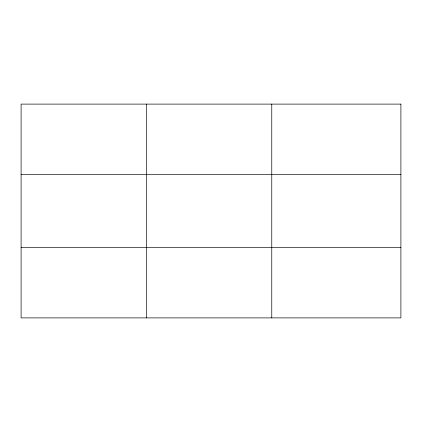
<?xml version="1.0" encoding="UTF-8"?>
<svg xmlns="http://www.w3.org/2000/svg" width="422" height="422" viewBox="0 0 422 422"><rect width="100%" height="100%" fill="white"/><g stroke="black" fill="none" stroke-linecap="round" stroke-linejoin="round"><path stroke-width="0.63" d="M146.434 317.893L146.434 104.107M271.768 317.893L271.768 104.107M21.1 174.655L400.9 174.655M21.1 247.345L400.9 247.345M400.9 104.107L400.9 317.893L21.1 317.893L21.1 104.107L400.9 104.107"/></g></svg>
